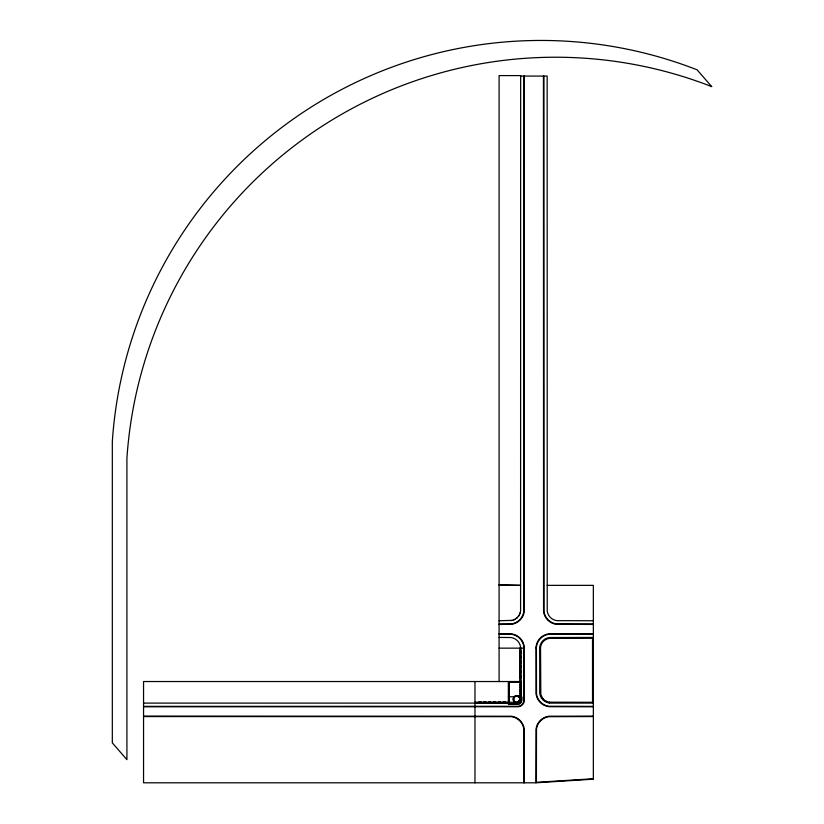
<?xml version="1.0" encoding="UTF-8"?>
<svg xmlns="http://www.w3.org/2000/svg" width="824" height="824" viewBox="0 0 824 824"><rect width="100%" height="100%" fill="white"/><g stroke="black" fill="none" stroke-linecap="round" stroke-linejoin="round"><path stroke-width="1.24" d="M515.154 702.275L509.17 702.275L509.17 682.344L519.831 682.344L519.82 700.318A2.194 2.194 0 0 1 517.884 702.264M536.403 648.055L536.496 693.911A14.389 14.389 0 0 0 548.877 706.25L593.352 706.353M593.352 706.807L548.825 706.704A14.842 14.842 0 0 1 536.053 693.962L536.053 646.582A14.842 14.842 0 0 1 548.825 633.841L593.352 633.749M519.553 699.319L519.903 700.039A3.244 3.244 0 0 1 514.454 701.502A3.244 3.244 0 0 1 515.906 696.064A3.244 3.244 0 0 1 519.882 700.039M518.595 701.605L519.8 699.205M593.352 703.099L550.494 703.099L549.309 703.016L549.484 702.13M519.82 613.89L520.294 612.52M546.858 701.43L546.054 701.543M518.368 616.404L519.172 615.198M543.541 699.226L542.759 699.02M516.308 618.453L517.4 617.495M518.286 701.842L517.76 702.058M540.493 696.27L541.296 695.868M513.795 619.895L515.103 619.257M517.688 702.316L518.389 702.027M499.087 620.74L512.425 620.369M521.118 685.228L521.118 681.53L143.551 681.53L143.551 782.8L535.94 782.8L593.352 779.174L593.352 585.359L547.157 585.359M517.596 704.067L518.09 704.046A3.986 3.986 0 0 0 521.602 700.534L521.685 696.764L521.664 700.544A4.048 4.048 0 0 1 518.1 704.108L508.357 704.067L508.357 681.53M520.655 76.076L547.157 76.076L547.229 611.099A11.134 11.134 0 0 0 556.818 620.647L593.352 620.74M499.087 585.359L520.655 585.359L499.087 584.607M499.087 623.974L511.416 623.881A14.389 14.389 0 0 0 523.807 611.532L523.909 76.076M593.352 623.974L556.396 623.881A14.389 14.389 0 0 1 544.005 611.532L543.902 76.076M499.087 624.427L511.477 624.324A14.842 14.842 0 0 0 524.249 611.593L524.363 76.076M593.352 624.427L556.334 624.324A14.842 14.842 0 0 1 543.562 611.593L543.449 76.076M499.087 633.749L511.477 633.841A14.842 14.842 0 0 1 524.249 646.582L524.311 700.915A6.798 6.798 0 0 1 518.451 706.755L143.551 706.807M499.087 634.192L511.416 634.295A14.389 14.389 0 0 1 523.807 646.644L523.858 700.853A6.345 6.345 0 0 1 518.399 706.302L143.551 706.353M593.352 634.192L548.877 634.295A14.389 14.389 0 0 0 536.496 646.644L535.94 648.148M499.087 637.436L510.993 637.519A11.134 11.134 0 0 1 520.583 647.077L520.655 697.763M593.352 637.436L549.309 637.519A11.134 11.134 0 0 0 539.72 647.077L539.73 693.468A11.124 11.124 0 0 0 549.309 703.016M499.087 648.148L524.363 648.148M519.759 650.764L520.655 650.764M519.759 651.176L520.655 651.176M519.759 651.578L520.655 651.578M519.759 651.98L520.655 651.98M519.759 652.392L520.655 652.392M519.759 652.793L520.655 652.793M519.759 653.195L520.655 653.195M519.759 653.607L520.655 653.607M519.759 655.626L520.655 655.626M519.759 656.028L520.655 656.028M519.759 656.44L520.655 656.44M519.759 656.841L520.655 656.841M519.759 657.243L520.655 657.243M519.759 657.645L520.655 657.645M519.759 658.057L520.655 658.057M519.759 658.458L520.655 658.458M519.759 660.488L520.655 660.488M519.759 660.889L520.655 660.889M519.759 661.291L520.655 661.291M519.759 661.693L520.655 661.693M519.759 662.105L520.655 662.105M519.759 662.506L520.655 662.506M519.759 662.908L520.655 662.908M519.759 663.32L520.655 663.32M519.759 665.339L520.655 665.339M519.759 665.74L520.655 665.74M519.759 666.153L520.655 666.153M519.759 666.554L520.655 666.554M519.759 666.956L520.655 666.956M519.759 667.358L520.655 667.358M519.759 667.77L520.655 667.77M519.759 668.171L520.655 668.171M519.759 670.2L520.655 670.2M519.759 670.602L520.655 670.602M519.759 671.004L520.655 671.004M519.759 671.406L520.655 671.406M519.759 671.817L520.655 671.817M519.759 672.219L520.655 672.219M519.759 672.621L520.655 672.621M519.759 673.033L520.655 673.033M519.759 675.052L520.655 675.052M519.759 675.453L520.655 675.453M519.759 675.865L520.655 675.865M519.759 676.267L520.655 676.267M519.759 676.669L520.655 676.669M519.759 677.071L520.655 677.071M519.759 677.483L520.655 677.483M519.759 677.884L520.655 677.884M520.892 684.857L520.243 684.857L521.355 684.734L521.355 697.763M520.243 685.3L520.892 685.207M520.696 686.825L520.892 686.928M520.243 687.381L520.892 687.278M520.696 688.905L520.892 689.008M520.243 689.348L520.892 689.348M520.243 691.079L520.892 691.079M520.243 691.418L520.892 691.418M520.243 693.149L520.892 693.149M520.655 693.386L520.243 693.489M520.243 695.219L520.892 695.219M520.655 695.456L520.243 695.559M508.357 696.764L514.506 696.764M518.193 696.764L520.655 696.764M520.243 697.289L520.892 697.289M474.974 702.202L508.357 702.202M143.551 703.099L508.357 703.099M474.974 703.325L508.357 703.325M508.357 703.943L517.472 703.943A4.027 4.027 0 0 0 521.499 699.916M143.551 716.118L511.477 716.221A14.842 14.842 0 0 1 524.249 728.962L524.363 782.8M593.352 716.118L548.825 716.221A14.842 14.842 0 0 0 536.053 728.962L535.94 782.8M143.551 716.571L511.416 716.674A14.389 14.389 0 0 1 523.807 729.024L523.909 782.8M593.352 716.571L548.877 716.674A14.389 14.389 0 0 0 536.496 729.024L536.393 782.316L593.352 778.752M541.914 697.918L541.605 696.486M521.056 681.53L521.056 685.228M520.881 648.148L520.923 697.557M519.759 648.148L519.759 681.53M518.203 703.037L518.203 703.923M518.142 703.047L518.142 703.871M508.758 681.53L508.758 702.687M505.73 702.202L505.73 703.099M505.328 702.202L505.328 703.099M504.927 702.202L504.927 703.099M504.515 702.202L504.515 703.099M504.113 702.202L504.113 703.099M503.711 702.202L503.711 703.099M503.299 702.202L503.299 703.099M502.898 702.202L502.898 703.099M500.879 702.202L500.879 703.099M500.467 702.202L500.467 703.099M500.065 702.202L500.065 703.099M499.663 702.202L499.663 703.099M499.251 702.202L499.251 703.099M499.087 681.53L499.087 75.592L520.655 75.592L520.583 611.099A11.134 11.134 0 0 1 510.993 620.647M498.85 702.202L498.85 703.099M498.448 702.202L498.448 703.099M498.046 702.202L498.046 703.099M496.017 702.202L496.017 703.099M495.615 702.202L495.615 703.099M495.214 702.202L495.214 703.099M494.802 702.202L494.802 703.099M494.4 702.202L494.4 703.099M493.998 702.202L493.998 703.099M493.586 702.202L493.586 703.099M493.185 702.202L493.185 703.099M491.166 702.202L491.166 703.099M490.754 702.202L490.754 703.099M490.352 702.202L490.352 703.099M489.95 702.202L489.95 703.099M489.538 702.202L489.538 703.099M489.137 702.202L489.137 703.099M488.735 702.202L488.735 703.099M488.333 702.202L488.333 703.099M486.304 702.202L486.304 703.099M485.903 702.202L485.903 703.099M485.491 702.202L485.491 703.099M485.089 702.202L485.089 703.099M484.687 702.202L484.687 703.099M484.285 702.202L484.285 703.099M483.873 702.202L483.873 703.099M483.472 702.202L483.472 703.099M481.453 702.202L481.453 703.099M481.041 702.202L481.041 703.099M480.639 702.202L480.639 703.099M480.238 702.202L480.238 703.099M479.826 702.202L479.826 703.099M479.424 702.202L479.424 703.099M479.022 702.202L479.022 703.099M478.62 702.202L478.62 703.099M474.974 681.53L474.974 782.8M520.614 701.78A3.42 3.42 0 0 1 520.366 702.161M519.336 703.057A3.42 3.42 0 0 0 520.057 702.501A3.265 3.265 0 0 1 519.625 702.697M518.914 703.263A3.42 3.42 0 0 1 518.028 703.49M520.49 701.708A3.265 3.265 0 0 1 520.253 702.069M518.44 703.263A3.265 3.265 0 0 1 518.008 703.336M540.534 647.18L540.812 694.684A10.3 10.3 0 0 0 549.412 702.202L592.528 702.275L592.528 638.25L549.412 638.332A10.31 10.31 0 0 0 540.534 647.18M517.544 702.151L516.751 702.254A3.059 3.059 0 0 1 513.98 697.918A3.059 3.059 0 0 1 519.089 697.238A3.059 3.059 0 0 1 517.544 702.151M711.679 86.582L697.083 69.803A429.623 429.623 0 0 0 112.322 441.582L112.322 742.877L126.917 759.646L126.917 458.36A429.623 429.623 0 0 1 711.679 86.582M514.197 701.76A3.605 3.605 0 0 0 520.232 700.132A3.605 3.605 0 0 0 515.803 695.714A3.605 3.605 0 0 0 514.197 701.76M514.32 701.636A3.43 3.43 0 0 0 520.068 700.081A3.43 3.43 0 0 0 515.855 695.889A3.43 3.43 0 0 0 514.32 701.636"/></g></svg>
